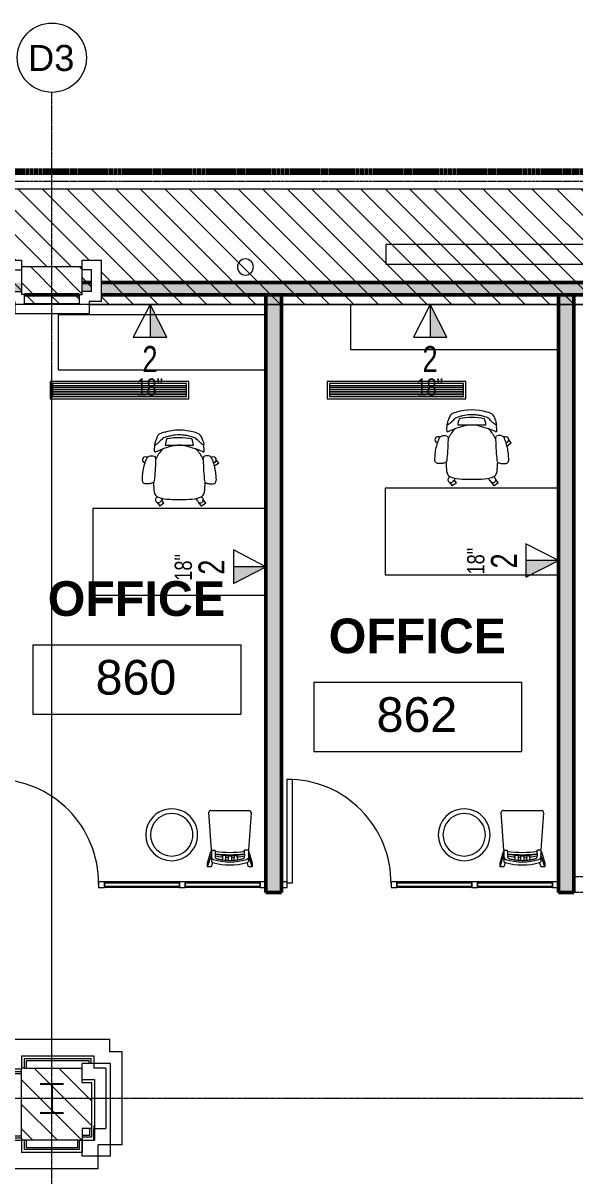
# Model space of a CAD drawing. Header units: inches. Extents: x -1205 to 1409, y -1117 to 895.
# Drawn here: x -606.6 to -415.3, y 495.6 to 894.9 of the extents above; entities that cross this region are included whole.
import ezdxf

# ---------------------------------------------------------------- set-up
doc = ezdxf.new("R2010")
doc.units = ezdxf.units.IN
doc.header["$MEASUREMENT"] = 0
for name, pattern in [('Double Dash 3_8_', [1, 0.375, -0.125, 0.125, -0.125, 0.125, -0.125]), ('Double Dash 3_8__2_', [1, 0.375, -0.125, 0.125, -0.125, 0.125, -0.125]), ('Grid Line 1_4_', [0.4375, 0.25, -0.0625, 0.0625, -0.0625]), ('Overhead', [0.15625, 0.09375, -0.0625])]:
    doc.linetypes.add(name, pattern=pattern)
for name, color, linetype, lineweight in [('A-ANNO-NOTE', 131, 'Continuous', 9), ('A-AREA-IDEN', 2, 'Continuous', 9), ('A-DETL', 90, 'Continuous', 13), ('A-DOOR', 31, 'Continuous', 13), ('A-GENM', 13, 'Continuous', 9), ('A-GLAZ-CURT', 52, 'Continuous', 9), ('A-GLAZ-CWMG', 51, 'Continuous', 9), ('A-WALL', 113, 'Continuous', 13), ('A-WALL-PATT', 111, 'Continuous', 13), ('C-PROP-LINE', 91, 'Double Dash 3_8_', 20), ('I-FURN', 30, 'Continuous', 9), ('I-WALL', 2, 'Continuous', 13), ('M-EQPM', 50, 'Continuous', 13), ('S-BEAM', 12, 'Continuous', 13), ('S-COLS', 52, 'Continuous', 13), ('S-COLS-SYMB', 171, 'Continuous', 20), ('S-GRID', 1, 'Continuous', 9), ('S-GRID-IDEN', 1, 'Continuous', 9)]:
    doc.layers.add(name, color=color, linetype=linetype, lineweight=lineweight)
doc.styles.add('Arial_1', font='arial.ttf', dxfattribs={"width": 0.75, "height": 9})
doc.styles.add('Arial_2', font='arial.ttf', dxfattribs={"width": 0.75, "height": 6})
doc.styles.add('Arial_3', font='arial.ttf', dxfattribs={"height": 9})
doc.styles.add('Arial_5', font='arial.ttf', dxfattribs={"height": 12})
doc.styles.add('Arial_B', font='arialbd.ttf', dxfattribs={"height": 12})
pattern_1 = [(135, (0, 0), (-4.24264, -4.24264), [])]

# ---------------------------------------------------------------- blocks, each defined once
blk = doc.blocks.new('Decorative-Pier - 8th 9in deep - Standard-V13-8TH FLOOR TELECOM PLAN')
at = {"layer": 'A-GENM'}
h = blk.add_hatch(dxfattribs=at)
h.set_pattern_fill('FP_20', color=53, style=0, pattern_type=2)
h.set_pattern_definition([(135, (596.57, -814.381), (-4.24264, -4.24264), [])])
h.paths.add_polyline_path([(9.5, -13.5), (10.5, -13.5), (10.5, -4), (-10.5, -4), (-10.5, -13.5), (1.73, -13.5)], flags=0)
at = {"layer": 'A-GENM', "color": 53}
for p, q in [((-17.14, -1.61), (-10.5, -1.61)), ((-17.14, -1.61), (-17.14, -15.89)), ((-10.5, -1.61), (-10.5, -5)), ((10.5, -5), (10.5, -1.61)), ((10.5, -1.61), (17.14, -1.61)), ((17.14, -15.89), (17.14, -1.61)), ((-13.75, -5), (-13.75, -12.5)), ((-13.75, -5), (-10.5, -5)), ((13.75, -5), (10.5, -5)), ((13.75, -12.5), (13.75, -5)), ((-12.89, -15.89), (-17.14, -15.89)), ((-13.75, -12.5), (-10.5, -12.5)), ((-12.89, -15.89), (-12.89, -20.14)), ((-10.5, -12.5), (-10.5, -13.5)), ((-9.5, -13.5), (-10.5, -13.5)), ((-9.5, -16.75), (-9.5, -13.5)), ((9.5, -13.5), (10.5, -13.5)), ((9.5, -13.5), (9.5, -16.75)), ((10.5, -13.5), (10.5, -12.5)), ((13.75, -12.5), (10.5, -12.5)), ((17.14, -15.89), (12.89, -15.89)), ((12.89, -15.89), (12.89, -20.14)), ((9.5, -16.75), (-9.5, -16.75)), ((-12.89, -20.14), (12.89, -20.14))]:
    blk.add_line(p, q, dxfattribs=at)
at = {"layer": 'S-COLS', "color": 133, "lineweight": 20}
for p, q in [((10.5, -4), (-10.5, -4)), ((-10.5, -5), (-10.5, -12.5)), ((10.5, -12.5), (10.5, -5)), ((-9.5, -13.5), (9.5, -13.5))]:
    blk.add_line(p, q, dxfattribs=at)
blk = doc.blocks.new('Pipe-Column - Pipe5STD-4697328-8TH FLOOR TELECOM PLAN')
at = {"layer": 'S-COLS-SYMB', "color": 133}
for start, end in [(360, 180), (180, 360)]:
    blk.add_arc((0, 0), 2.78, start, end, dxfattribs=at)
blk = doc.blocks.new('Decorative-Column Corner - 8th - Standard-4720608-8TH FLOOR TELECOM PLAN')
at = {"layer": 'A-GENM'}
h = blk.add_hatch(dxfattribs=at)
h.set_pattern_fill('FP_45', color=53, style=0, pattern_type=2)
h.set_pattern_definition([(315, (-596.57, 522.006), (4.24264, 4.24264), [])])
h.paths.add_polyline_path([(9.32, 14), (-10.5, 14), (-10.5, 10), (-13.75, 10), (-13.75, -6), (-10.5, -6), (-10.5, -11), (10.5, -11), (10.5, 14), (9.5, 14)], flags=0)
at = {"layer": 'A-GENM', "color": 53}
for p, q in [((16.07, 23.82), (-16.07, 23.82)), ((-16.07, 23.82), (-16.07, 15.57)), ((16.07, 23.82), (16.07, 19.82)), ((-10.5, 14), (-10.5, 18.25)), ((-10.5, 18.25), (10.5, 18.25)), ((-9.5, 14), (-9.5, 17.25)), ((-9.5, 17.25), (9.5, 17.25)), ((-8.84, 14), (-8.84, 16.59)), ((-8.84, 16.59), (8.84, 16.59)), ((8.84, 16.59), (8.84, 14)), ((9.5, 17.25), (9.5, 14)), ((10.5, 14), (10.5, 18.25)), ((20.32, 19.82), (16.07, 19.82)), ((20.32, -16.32), (20.32, 19.82)), ((-24.32, 15.57), (-16.07, 15.57)), ((-24.32, 15.57), (-24.32, -16.57)), ((-14.5, 14), (-14.5, 10)), ((-10.5, 14), (-14.5, 14)), ((-9.5, 14), (-10.5, 14)), ((9.5, 14), (10.5, 14)), ((10.5, 13.25), (10.5, 14)), ((14.75, 14), (10.5, 14)), ((10.5, 13.25), (13.75, 13.25)), ((10.5, 12.59), (13.09, 12.59)), ((13.09, 12.59), (13.09, -9.09)), ((13.75, 13.25), (13.75, -9.75)), ((14.75, 14), (14.75, -10.75)), ((-18.75, -11), (-18.75, 10)), ((-14.5, 10), (-18.75, 10)), ((-14.75, 9), (-14.5, 9)), ((-14.5, 9), (-14.5, 10)), ((-18.75, -11), (-14.5, -11)), ((-14.5, -15.25), (-14.5, -11)), ((8.84, -11), (8.84, -13.59)), ((9.5, -11), (10.5, -11)), ((9.5, -11), (9.5, -14.25)), ((13.09, -9.09), (10.5, -9.09)), ((10.5, -9.75), (10.5, -10.75)), ((13.75, -9.75), (10.5, -9.75)), ((10.5, -15.25), (10.5, -10.75)), ((14.75, -10.75), (10.5, -10.75)), ((10.5, -15.25), (-14.5, -15.25)), ((-13.5, -14.25), (-13.5, -12.57)), ((9.5, -14.25), (-13.5, -14.25)), ((-12.84, -13.59), (-12.84, -12.57)), ((8.84, -13.59), (-12.84, -13.59)), ((-24.32, -16.57), (-20.07, -16.57)), ((-20.07, -16.57), (-20.07, -20.82)), ((16.07, -20.82), (16.07, -16.32)), ((16.07, -16.32), (20.32, -16.32)), ((-20.07, -20.82), (16.07, -20.82))]:
    blk.add_line(p, q, dxfattribs=at)
at = {"layer": 'S-COLS', "color": 53, "lineweight": 9}
for p, q in [((-20.32, 19.57), (-10.5, 19.57)), ((-20.32, 19.57), (-20.32, -12.57)), ((-10.5, 19.57), (-10.5, 14)), ((-14.75, -7), (-14.75, 14)), ((-10.5, 14), (-14.75, 14)), ((-13.75, -6), (-13.75, 13)), ((-13.75, 13), (-10.5, 13)), ((-13.09, 10), (-13.09, 12.34)), ((-13.09, 12.34), (-10.5, 12.34)), ((-10.5, 13), (-10.5, 14)), ((-10.5, -7), (-14.75, -7)), ((-10.5, -6), (-13.75, -6)), ((-10.5, -6), (-10.5, -7)), ((-10.5, -7), (-10.5, -12.57)), ((-20.32, -12.57), (-10.5, -12.57))]:
    blk.add_line(p, q, dxfattribs=at)
at = {"layer": 'S-COLS', "color": 133, "lineweight": 20}
for p, q in [((-10.5, 10), (-10.5, 13)), ((-9.5, 14), (9.5, 14)), ((10.5, 13.25), (10.5, -9.75)), ((-13.75, 10), (-10.5, 10)), ((9.5, -11), (-10.5, -11))]:
    blk.add_line(p, q, dxfattribs=at)
blk = doc.blocks.new('Opening - 31_-10_ x 98_-5439412-8TH FLOOR TELECOM PLAN')
at = {"layer": 'A-GENM', "linetype": 'Overhead'}
for p, q in [((-191.32, 2.69), (190.68, 2.69)), ((-191.32, -2.69), (190.68, -2.69))]:
    blk.add_line(p, q, dxfattribs=at)
blk = doc.blocks.new('Office Credenza - Office Credenza-V116-8TH FLOOR TELECOM PLAN')
at = {"layer": 'I-FURN', "color": 53}
for p, q in [((36, 9.5), (-36, 9.5)), ((36, -6.125), (36, 9.5))]:
    blk.add_line(p, q, dxfattribs=at)
blk = doc.blocks.new('Office Table - Office Table - 5_ L-4936946-8TH FLOOR TELECOM PLAN')
at = {"layer": 'I-FURN', "color": 53}
for p, q in [((-8.65, 34.88), (-8.5, 37.23)), ((-2.4, 36.65), (-5.69, 35.68)), ((-4.89, 36.91), (4.89, 36.91)), ((2.4, 36.65), (5.69, 35.68)), ((8.65, 34.88), (8.5, 37.23)), ((-8.26, 34.6), (-5.69, 35.68)), ((8.21, 34.62), (5.69, 35.68)), ((-12.23, 30.93), (-11.94, 30.52)), ((13.66, 30.65), (12.21, 29.6)), ((13.66, 30.65), (12.8, 31.83)), ((-7.69, 17.04), (-6.79, 15.8)), ((-5.34, 16.86), (-6.79, 15.8)), ((-5.34, 16.86), (-6.08, 17.88)), ((7.72, 15.8), (6.77, 17.11)), ((9.17, 16.85), (7.72, 15.8)), ((9.17, 16.85), (8.29, 18.07)), ((30, 15), (-30, 15)), ((-30, 15), (-30, -15)), ((-30, -15), (30, -15))]:
    blk.add_line(p, q, dxfattribs=at)
for centre, radius, start, end in [((0.54, 36.68), 5.43, 153.919, 177.5258), ((-0.01, 18.6), 20.92, 77.9805, 101.9468), ((0, 25.07), 11.82, 78.2823, 101.7177), ((-0.54, 36.68), 5.43, 2.4742, 26.0163), ((-11.8, 31.84), 1, 72.0046, 251.9831), ((-15.44, 17.17), 16.11, 74.2063, 75.8105), ((-8.35, 34.88), 0.299, 180, 297.7893), ((0.8, 28.48), 9.67, 133.6094, 158.2559), ((-3.47, 33.61), 3.04, 136.9863, 142.0953), ((3.47, 33.61), 3.04, 37.9047, 43.0137), ((-0.8, 28.48), 9.67, 21.7801, 46.3906), ((8.35, 34.88), 0.299, 242.2107, 0), ((15.44, 17.17), 16.11, 104.1895, 105.8082), ((11.8, 31.84), 1, 287.9954, 107.9954), ((-6.13, 45.84), 16.11, 248.1926, 249.1641), ((6.13, 45.84), 16.11, 290.8253, 291.8014), ((35.47, 25.44), 44.45, 181.8257, 185.9993), ((-35.47, 25.44), 44.45, 354.0007, 358.1762), ((-6.48, 21.04), 2.27, 185.9993, 250.0007), ((6.48, 21.04), 2.27, 289.9993, 354.0007), ((-7.29, 17.96), 1, 144.0015, 324.0015), ((5.53, 9.97), 16.11, 145.3177, 147.8075), ((-3.12, 30.25), 12.08, 250.0007, 268.9016), ((-18.86, 27.69), 16.11, 320.1956, 324.991), ((0, 193.18), 175.03, 268.9016, 271.0984), ((3.12, 30.25), 12.08, 271.0984, 289.9993), ((18.86, 27.69), 16.11, 215.009, 219.8044), ((7.29, 17.96), 1, 215.9985, 35.9985), ((-5.53, 9.97), 16.11, 32.1925, 34.6823)]:
    blk.add_arc(centre, radius, start, end, dxfattribs=at)
for centre, major_axis, ratio, start_param, end_param in [((2.73, 16.87), (-9.2, 24.13), 0.265011, 0.099323, 0.367123), ((-4.92, 41.17), (2.19, 0.61), 0.13132, 1.709994, 2.907856), ((0, 26.48), (-17.15, 0), 0.912367, 4.40136, 5.026573), ((4.92, 41.18), (-2.19, 0.62), 0.126478, 3.441097, 4.597438), ((-2.07, 16.63), (8.52, 24.38), 0.258653, 5.910526, 6.182415), ((-3.23, 43.08), (5.26, 6.07), 0.093478, 2.942412, 3.337732), ((-5.14, 53.4), (3.51, 16.55), 0.017492, 3.360979, 3.598151), ((4.89, 53.34), (-3.75, 16.5), 0.012487, 2.68195, 2.921986), ((3.13, 43), (-5.36, 5.98), 0.09349, 2.943874, 3.3392)]:
    blk.add_ellipse(centre, major_axis=major_axis, ratio=ratio, start_param=start_param, end_param=end_param, dxfattribs=at)
for points, knots in [([(5.67, 39.32), (5.17, 39.52), (4.16, 39.87), (2.59, 40.26), (0.98, 40.46), (-0.98, 40.49), (-2.81, 40.23), (-4.47, 39.77), (-5.27, 39.48), (-5.67, 39.32)], [-1, -1, -1, -1, -0.861111, -0.722222, -0.583333, -0.444444, -0.222222, -0.111111, 0, 0, 0, 0]), ([(-5.67, 39.32), (-5.86, 39.12), (-6.24, 38.75), (-6.93, 38.07), (-7.52, 37.54), (-8, 37.18), (-8.19, 37.07), (-8.28, 37.03)], [-1, -1, -1, -1, -0.833333, -0.666667, -0.333333, -0.166667, 0, 0, 0, 0]), ([(8.28, 37.03), (8.19, 37.07), (8, 37.18), (7.52, 37.54), (6.93, 38.07), (6.24, 38.75), (5.86, 39.12), (5.67, 39.32)], [-1, -1, -1, -1, -0.833333, -0.666667, -0.333333, -0.166667, 0, 0, 0, 0]), ([(-12.76, 25.84), (-12.73, 26.58), (-12.58, 28.06), (-12.08, 30.23), (-11.57, 31.64), (-11.27, 32.32)], [3.1822403, 3.1822403, 3.1822403, 3.1822403, 3.3042578, 3.427853, 3.5514483, 3.5514483, 3.5514483, 3.5514483]), ([(-8.59, 33.07), (-8.41, 32.9), (-8.16, 32.47), (-8.17, 31.97), (-8.23, 31.75)], [-0.815548, -0.815548, -0.815548, -0.815548, -0.244346, 0.287587, 0.287587, 0.287587, 0.287587]), ([(8.59, 33.07), (8.41, 32.9), (8.16, 32.47), (8.17, 31.97), (8.23, 31.75)], [-0.815548, -0.815548, -0.815548, -0.815548, -0.244346, 0.287587, 0.287587, 0.287587, 0.287587]), ([(12.76, 25.84), (12.73, 26.58), (12.58, 28.06), (12.08, 30.23), (11.57, 31.64), (11.27, 32.32)], [3.1822403, 3.1822403, 3.1822403, 3.1822403, 3.3042578, 3.427853, 3.5514483, 3.5514483, 3.5514483, 3.5514483]), ([(-8.23, 31.75), (-8.28, 30.53), (-8.41, 28.09), (-8.59, 25.64), (-8.69, 24.41)], [0.04328253, 0.04328253, 0.04328253, 0.04328253, 0.06236378, 0.08167587, 0.08167587, 0.08167587, 0.08167587]), ([(8.23, 31.75), (8.28, 30.53), (8.41, 28.09), (8.59, 25.64), (8.69, 24.41)], [0.04328253, 0.04328253, 0.04328253, 0.04328253, 0.06236378, 0.08167587, 0.08167587, 0.08167587, 0.08167587]), ([(-12.68, 24.26), (-12.76, 24.52), (-12.86, 25.05), (-12.81, 25.59), (-12.76, 25.84)], [2.8426875, 2.8426875, 2.8426875, 2.8426875, 3.098779, 3.34545, 3.34545, 3.34545, 3.34545]), ([(12.68, 24.26), (12.76, 24.52), (12.86, 25.05), (12.81, 25.59), (12.76, 25.84)], [2.8426875, 2.8426875, 2.8426875, 2.8426875, 3.098779, 3.34545, 3.34545, 3.34545, 3.34545])]:
    blk.add_open_spline(points, degree=3, knots=knots, dxfattribs=at)
for points in [[(-11.27, 32.32), (-11.2, 32.49), (-10.99, 32.8), (-10.68, 33.01), (-10.51, 33.08)], [(-10.51, 33.08), (-10.23, 33.2), (-9.62, 33.34), (-9, 33.25), (-8.71, 33.14)], [(10.51, 33.08), (10.23, 33.2), (9.62, 33.34), (9, 33.25), (8.71, 33.14)], [(11.27, 32.32), (11.2, 32.49), (10.99, 32.8), (10.68, 33.01), (10.51, 33.08)], [(-11.88, 23.58), (-12.06, 23.61), (-12.42, 23.76), (-12.63, 24.09), (-12.68, 24.26)], [(-8.76, 24.24), (-8.85, 24.12), (-9.07, 23.92), (-9.34, 23.79), (-9.48, 23.75)], [(8.76, 24.24), (8.85, 24.12), (9.07, 23.92), (9.34, 23.79), (9.48, 23.75)], [(11.88, 23.58), (12.06, 23.61), (12.42, 23.76), (12.63, 24.09), (12.68, 24.26)], [(-9.48, 23.75), (-9.87, 23.64), (-10.67, 23.5), (-11.48, 23.53), (-11.88, 23.58)], [(9.48, 23.75), (9.87, 23.64), (10.67, 23.5), (11.48, 23.53), (11.88, 23.58)]]:
    blk.add_open_spline(points, degree=3, dxfattribs=at)
blk = doc.blocks.new('Table-Round - 18_ Diameter-5145729-8TH FLOOR TELECOM PLAN')
at = {"layer": 'I-FURN', "color": 53}
for radius, start, end in [(9, 360, 180), (7.35, 0, 180), (9, 180, 360), (7.35, 180, 0)]:
    blk.add_arc((0, 0), radius, start, end, dxfattribs=at)
blk = doc.blocks.new('emeco_navy_chair_1006-24_by-us-navy_1456 - 1006-24P-4914367-8TH FLOOR TELECOM PLAN')
at = {"layer": 'I-FURN', "color": 53}
for p, q in [((-6.38, 5.74), (-7.34, 18.91)), ((-6.58, 19.5), (6.62, 19.5)), ((7.35, 18.67), (6.39, 5.74)), ((-7.75, 1.32), (-6.57, 5.34)), ((-7.75, 0), (-6.38, 4.21)), ((-6.38, 5.74), (-5.11, 5.74)), ((-6.38, 5.74), (-6.38, 1.78)), ((-5.11, 5.38), (-5.11, 5.74)), ((-5.11, 5.38), (-5.11, 4.55)), ((-5.11, 4.55), (-5.11, 3.8)), ((6.39, 5.74), (5.11, 5.74)), ((5.11, 5.38), (5.11, 5.74)), ((5.11, 4.55), (5.11, 5.38)), ((5.11, 4.55), (5.11, 3.8)), ((6.39, 5.74), (6.39, 1.8)), ((7.75, 0), (6.39, 4.18)), ((6.6, 5.24), (7.75, 1.32)), ((-7.75, 0), (-7.75, 1.32)), ((-5.99, 1.5), (-6.49, 0)), ((-5.11, 3.8), (-5.11, 3.34)), ((-1.51, 3.86), (-2.49, 3.9)), ((-2.49, 3.45), (-2.49, 3.9)), ((-2.49, 2.43), (-2.49, 3.45)), ((-1.51, 3.86), (-1.51, 3.38)), ((-1.51, 3.38), (-1.51, 2.29)), ((-0.5, 3.8), (0.5, 3.8)), ((-0.5, 3.34), (-0.5, 3.8)), ((-0.5, 2.26), (-0.5, 3.34)), ((0.5, 3.8), (0.5, 3.34)), ((0.5, 3.34), (0.5, 2.26)), ((1.51, 3.86), (2.49, 3.9)), ((1.51, 3.86), (1.51, 3.38)), ((1.51, 2.29), (1.51, 3.38)), ((2.49, 3.45), (2.49, 3.9)), ((2.49, 3.45), (2.49, 2.43)), ((5.11, 3.34), (5.11, 3.8)), ((6.49, 0), (5.97, 1.52)), ((7.75, 1.32), (7.75, 0)), ((-6.49, 0), (-7.75, 0)), ((7.75, 0), (6.49, 0))]:
    blk.add_line(p, q, dxfattribs=at)
for centre, radius, start, end in [((-6.58, 18.73), 0.773, 90, 166.6435), ((6.58, 18.73), 0.773, 355.7451, 87.5186), ((-5.22, 4.96), 1.4, 145.9294, 164), ((0, 40.15), 35.14, 261.6306, 278.3694), ((0, 42.02), 37.82, 262.2293, 277.7707), ((1.62, 54.35), 50.39, 262.3147, 266.506), ((0, 27.74), 23.73, 266.506, 273.494), ((-1.62, 54.35), 50.39, 273.494, 277.6853), ((4.62, 4.71), 2.05, 15, 30.3309), ((-5.39, 3.67), 1.13, 209.0759, 252.9241), ((-5.69, 2.34), 0.89, 219.1186, 250.6253), ((-0.03, 21.53), 20.89, 253.4281, 286.6927), ((0, 21.23), 19.5, 252.9241, 287.0759), ((0, 31.58), 28.24, 259.5676, 264.9403), ((-0.59, 12.09), 9.84, 258.8963, 264.6703), ((0, 31.58), 28.24, 266.9366, 268.9848), ((0, 6.4), 4.17, 263.1152, 276.8848), ((0, 31.58), 28.24, 271.0136, 273.0634), ((0.59, 12.09), 9.84, 275.3297, 281.1037), ((0, 31.58), 28.24, 275.0597, 280.4324), ((5.39, 3.67), 1.13, 287.0759, 331.9944), ((5.81, 2.22), 0.723, 283.1301, 323.8991)]:
    blk.add_arc(centre, radius, start, end, dxfattribs=at)
for points in [[(-5.11, 3.34), (-5.11, 3.29), (-5.08, 3.2), (-4.95, 3.07), (-4.73, 2.94), (-4.43, 2.82), (-4.05, 2.71), (-3.6, 2.6), (-3.08, 2.51), (-2.69, 2.46), (-2.49, 2.43)], [(-1.51, 2.29), (-1.34, 2.28), (-1.01, 2.27), (-0.67, 2.26), (-0.5, 2.26)], [(0.5, 2.26), (0.67, 2.26), (1.01, 2.27), (1.34, 2.28), (1.51, 2.29)], [(2.49, 2.43), (2.69, 2.46), (3.08, 2.51), (3.6, 2.6), (4.05, 2.71), (4.43, 2.82), (4.73, 2.94), (4.95, 3.07), (5.08, 3.2), (5.11, 3.29), (5.11, 3.34)]]:
    blk.add_open_spline(points, degree=3, dxfattribs=at)
blk = doc.blocks.new('Rectangular Mullion - 2_ x 2_ Office Front-V100-8TH FLOOR TELECOM PLAN')
at = {"layer": 'A-GLAZ-CWMG', "color": 133, "lineweight": 20}
for p, q in [((-2, 1), (0, 1)), ((-2, -1), (-2, 1)), ((0, 1), (0, -1)), ((0, -1), (-2, -1))]:
    blk.add_line(p, q, dxfattribs=at)
blk = doc.blocks.new('Curtain Wall-Store Front-Sgl w swing _ Bar - Store Front Door-3130016-8TH FLOOR TELECOM PLAN')
at = {"layer": 'A-DOOR', "color": 133, "lineweight": 20}
for p, q in [((-18, 36.5), (-16.25, 36.5)), ((-18, 1), (-18, 36.5)), ((-16.25, 36.5), (-16.25, 0.5)), ((-16.25, 0.5), (-18, 0.5))]:
    blk.add_line(p, q, dxfattribs=at)
at = {"layer": 'A-DOOR', "color": 53, "lineweight": 9}
blk.add_arc((-18, 0.5), 36, 359.5, 90, dxfattribs=at)
blk = doc.blocks.new('System Panel - Glazed Centered-5634875-8TH FLOOR TELECOM PLAN')
at = {"layer": 'A-GLAZ-CURT', "color": 253, "lineweight": 13}
for p, q in [((13, 0.5), (-13, 0.5)), ((-13, 0.5), (-13, -0.5)), ((13, -0.5), (13, 0.5)), ((-13, -0.5), (13, -0.5))]:
    blk.add_line(p, q, dxfattribs=at)
blk = doc.blocks.new('Rectangular Mullion - 2_ x 2_ Office Front-5634874-8TH FLOOR TELECOM PLAN')
at = {"layer": 'A-GLAZ-CWMG', "color": 53}
for p, q in [((-552.39, 597.51), (-578.39, 597.51)), ((-552.39, 595.51), (-578.39, 595.51))]:
    blk.add_line(p, q, dxfattribs=at)
blk = doc.blocks.new('Rectangular Mullion - 2_ x 2_ Office Front-V101-8TH FLOOR TELECOM PLAN')
at = {"layer": 'A-GLAZ-CWMG', "color": 133, "lineweight": 20}
for p, q in [((-1, 1), (1, 1)), ((-1, -1), (-1, 1)), ((1, 1), (1, -1)), ((1, -1), (-1, -1))]:
    blk.add_line(p, q, dxfattribs=at)
blk = doc.blocks.new('Office Credenza - Office Credenza-V125-8TH FLOOR TELECOM PLAN')
at = {"layer": 'I-FURN', "color": 53}
for p, q in [((36, 9.5), (-36, 9.5)), ((36, -9.5), (36, 9.5)), ((-36, -9.5), (36, -9.5))]:
    blk.add_line(p, q, dxfattribs=at)
blk = doc.blocks.new('Supply Register-Floor - 6_ x 48_-5651846-8TH FLOOR TELECOM PLAN')
at = {"layer": 'M-EQPM', "color": 53, "lineweight": 9}
for p, q in [((7, 3.5), (-41, 3.5)), ((-41, 3.5), (-41, -2.5)), ((6.25, 2.75), (-40.25, 2.75)), ((-40.25, 2.75), (-40.25, -1.75)), ((-40.25, 2.11), (6.25, 2.11)), ((-40.25, 1.46), (6.25, 1.46)), ((-40.25, 0.82), (6.25, 0.82)), ((-40.25, 0.18), (6.25, 0.18)), ((6.25, -1.75), (6.25, 2.75)), ((7, -2.5), (7, 3.5)), ((-41, -2.5), (7, -2.5)), ((-40.25, -0.46), (6.25, -0.46)), ((6.25, -1.11), (-40.25, -1.11)), ((-40.25, -1.75), (6.25, -1.75))]:
    blk.add_line(p, q, dxfattribs=at)
blk = doc.blocks.new('Family - ___-850868-8TH FLOOR TELECOM PLAN')
at = {"layer": 'C-PROP-LINE', "color": 133, "linetype": 'Double Dash 3_8__2_'}
blk.add_line((934.11, 840.01), (-889.89, 840.01), dxfattribs=at)
blk = doc.blocks.new('Grid - Grid Head - Circle-20770-8TH FLOOR TELECOM PLAN')
at = {"layer": 'S-GRID-IDEN', "color": 53}
blk.add_circle((0, 0), 0.125, dxfattribs=at)
blk = doc.blocks.new('18433_1 - AEO NY - CENTRAL_rvt-1-8TH FLOOR TELECOM PLAN')
at = {"layer": 'A-WALL-PATT', "lineweight": 9}
h = blk.add_hatch(dxfattribs=at)
h.set_pattern_fill('FP_1', color=53, style=0, pattern_type=2)
h.set_pattern_definition(pattern_1)
h.paths.add_polyline_path([(810.15, 797.38), (814.15, 797.38), (814.15, 837.38), (-853.35, 837.38), (-853.35, 810.27), (-848.69, 810.27), (-848.69, 798.49), (-852.94, 798.49), (-852.94, 797.38), (-609.46, 797.38), (-609.46, 798.49), (-613.71, 798.49), (-613.71, 812.77), (-607.07, 812.77), (-607.07, 810.38), (-586.07, 810.38), (-586.07, 812.77), (-579.43, 812.77), (-579.43, 798.49), (-583.68, 798.49), (-583.68, 797.38), (-357.71, 797.38), (-357.71, 798.49), (-361.96, 798.49), (-361.96, 812.77), (-355.32, 812.77), (-355.32, 810.38), (-334.32, 810.38), (-334.32, 812.77), (-327.68, 812.77), (-327.68, 798.49), (-331.93, 798.49), (-331.93, 797.38), (-103.21, 797.38), (-103.21, 798.49), (-107.46, 798.49), (-107.46, 812.77), (-100.82, 812.77), (-100.82, 810.38), (-79.82, 810.38), (-79.82, 812.77), (-73.18, 812.77), (-73.18, 798.49), (-77.43, 798.49), (-77.43, 797.38), (98.29, 797.38), (98.29, 798.49), (94.04, 798.49), (94.04, 812.77), (100.68, 812.77), (100.68, 810.38), (121.68, 810.38), (121.68, 812.77), (128.32, 812.77), (128.32, 798.49), (124.07, 798.49), (124.07, 797.38), (352.79, 797.38), (352.79, 798.49), (348.54, 798.49), (348.54, 812.77), (355.18, 812.77), (355.18, 810.38), (376.18, 810.38), (376.18, 812.77), (382.82, 812.77), (382.82, 798.49), (378.57, 798.49), (378.57, 797.38), (808.27, 797.38)], flags=0)
h.paths.add_polyline_path([(-606.07, 797.63), (-587.07, 797.63), (-587.07, 800.88), (-606.07, 800.88), (-606.07, 798.49)], flags=0)
h.paths.add_polyline_path([(356.18, 797.63), (375.18, 797.63), (375.18, 800.88), (356.18, 800.88), (356.18, 798.49)], flags=0)
h.paths.add_polyline_path([(120.68, 797.63), (120.68, 800.88), (101.68, 800.88), (101.68, 797.63), (112.31, 797.63)], flags=0)
h.paths.add_polyline_path([(-86.58, 797.63), (-80.82, 797.63), (-80.82, 800.88), (-99.82, 800.88), (-99.82, 797.63), (-97.63, 797.63)], flags=0)
h.paths.add_polyline_path([(-340.71, 797.63), (-335.32, 797.63), (-335.32, 800.88), (-354.32, 800.88), (-354.32, 797.63), (-351.76, 797.63)], flags=0)
h.paths.add_polyline_path([(620.57, 797.74), (604.79, 797.74), (604.79, 801.99), (600.54, 801.99), (600.54, 813.77), (607.18, 813.77), (607.18, 810.38), (628.18, 810.38), (628.18, 813.77), (634.82, 813.77), (634.82, 801.99), (630.57, 801.99), (630.57, 797.74), (627.18, 797.74)], flags=0)
h.paths.add_polyline_path([(608.18, 801.13), (627.18, 801.13), (627.18, 804.38), (608.18, 804.38), (608.18, 801.99)], flags=0)
h.paths.add_polyline_path([(-609.46, 801.88), (-607.07, 801.88), (-607.07, 809.38), (-610.32, 809.38), (-610.32, 801.88)], flags=0)
h.paths.add_polyline_path([(-586.07, 801.88), (-582.82, 801.88), (-582.82, 809.38), (-586.07, 809.38), (-586.07, 805.13)], flags=0)
h.paths.add_polyline_path([(352.79, 801.88), (355.18, 801.88), (355.18, 809.38), (351.93, 809.38), (351.93, 801.88)], flags=0)
h.paths.add_polyline_path([(98.29, 801.88), (100.68, 801.88), (100.68, 809.38), (97.43, 809.38), (97.43, 801.88)], flags=0)
h.paths.add_polyline_path([(-103.21, 801.88), (-100.82, 801.88), (-100.82, 809.38), (-104.07, 809.38), (-104.07, 801.88)], flags=0)
h.paths.add_polyline_path([(-357.71, 801.88), (-355.32, 801.88), (-355.32, 809.38), (-358.57, 809.38), (-358.57, 801.88)], flags=0)
h.paths.add_polyline_path([(376.18, 801.88), (379.43, 801.88), (379.43, 809.38), (376.18, 809.38), (376.18, 805.13)], flags=0)
h.paths.add_polyline_path([(123.36, 801.88), (124.93, 801.88), (124.93, 809.38), (121.68, 809.38), (121.68, 801.88)], flags=0)
h.paths.add_polyline_path([(-77.43, 801.88), (-76.57, 801.88), (-76.57, 809.38), (-79.82, 809.38), (-79.82, 801.88)], flags=0)
h.paths.add_polyline_path([(-334.32, 801.88), (-331.07, 801.88), (-331.07, 809.38), (-334.32, 809.38), (-334.32, 805.13)], flags=0)
h.paths.add_polyline_path([(-852.94, 801.88), (-852.08, 801.88), (-852.08, 806.88), (-853.35, 806.88), (-853.35, 801.88)], flags=0)
h.paths.add_polyline_path([(604.79, 805.38), (607.18, 805.38), (607.18, 810.38), (603.93, 810.38), (603.93, 805.38)], flags=0)
h.paths.add_polyline_path([(630.57, 805.38), (631.43, 805.38), (631.43, 810.38), (628.18, 810.38), (628.18, 805.38)], flags=0)
h = blk.add_hatch(dxfattribs=at)
h.set_pattern_fill('FP_1', color=53, style=0, pattern_type=2)
h.set_pattern_definition(pattern_1)
h.paths.add_polyline_path([(783.4, 797.38), (810.15, 797.38), (810.15, 837.38), (-853.35, 837.38), (-853.35, 810.27), (-848.69, 810.27), (-848.69, 798.49), (-852.94, 798.49), (-852.94, 797.38), (-609.46, 797.38), (-609.46, 798.49), (-613.71, 798.49), (-613.71, 812.77), (-607.07, 812.77), (-607.07, 810.38), (-586.07, 810.38), (-586.07, 812.77), (-579.43, 812.77), (-579.43, 798.49), (-583.68, 798.49), (-583.68, 797.38), (-357.71, 797.38), (-357.71, 798.49), (-361.96, 798.49), (-361.96, 812.77), (-355.32, 812.77), (-355.32, 810.38), (-334.32, 810.38), (-334.32, 812.77), (-327.68, 812.77), (-327.68, 798.49), (-331.93, 798.49), (-331.93, 797.38), (-103.21, 797.38), (-103.21, 798.49), (-107.46, 798.49), (-107.46, 812.77), (-100.82, 812.77), (-100.82, 810.38), (-79.82, 810.38), (-79.82, 812.77), (-73.18, 812.77), (-73.18, 798.49), (-77.43, 798.49), (-77.43, 797.38), (98.29, 797.38), (98.29, 798.49), (94.04, 798.49), (94.04, 812.77), (100.68, 812.77), (100.68, 810.38), (121.68, 810.38), (121.68, 812.77), (128.32, 812.77), (128.32, 798.49), (124.07, 798.49), (124.07, 797.38), (352.79, 797.38), (352.79, 798.49), (348.54, 798.49), (348.54, 812.77), (355.18, 812.77), (355.18, 810.38), (376.18, 810.38), (376.18, 812.77), (382.82, 812.77), (382.82, 798.49), (378.57, 798.49), (378.57, 797.38), (779.15, 797.38)], flags=0)
h.paths.add_polyline_path([(-605.89, 797.63), (-587.07, 797.63), (-587.07, 800.88), (-606.07, 800.88), (-606.07, 797.63)], flags=0)
h.paths.add_polyline_path([(375.18, 797.63), (375.18, 800.88), (356.18, 800.88), (356.18, 797.63), (366.44, 797.63)], flags=0)
h.paths.add_polyline_path([(120.68, 797.63), (120.68, 800.88), (101.68, 800.88), (101.68, 797.63), (112.31, 797.63)], flags=0)
h.paths.add_polyline_path([(-99.82, 797.63), (-80.82, 797.63), (-80.82, 800.88), (-99.82, 800.88), (-99.82, 798.49)], flags=0)
h.paths.add_polyline_path([(-351.76, 797.63), (-335.32, 797.63), (-335.32, 800.88), (-354.32, 800.88), (-354.32, 797.63)], flags=0)
h.paths.add_polyline_path([(628.18, 797.74), (604.79, 797.74), (604.79, 801.99), (600.54, 801.99), (600.54, 813.77), (607.18, 813.77), (607.18, 810.38), (628.18, 810.38), (628.18, 813.77), (634.82, 813.77), (634.82, 801.99), (630.57, 801.99), (630.57, 797.74)], flags=0)
h.paths.add_polyline_path([(608.18, 801.13), (627.18, 801.13), (627.18, 804.38), (608.18, 804.38), (608.18, 801.99)], flags=0)
h.paths.add_polyline_path([(-609.46, 801.88), (-607.07, 801.88), (-607.07, 809.38), (-610.32, 809.38), (-610.32, 801.88)], flags=0)
h.paths.add_polyline_path([(-583.68, 801.88), (-582.82, 801.88), (-582.82, 809.38), (-586.07, 809.38), (-586.07, 801.88), (-583.79, 801.88)], flags=0)
h.paths.add_polyline_path([(352.79, 801.88), (355.18, 801.88), (355.18, 809.38), (351.93, 809.38), (351.93, 801.88)], flags=0)
h.paths.add_polyline_path([(98.29, 801.88), (100.68, 801.88), (100.68, 809.38), (97.43, 809.38), (97.43, 801.88)], flags=0)
h.paths.add_polyline_path([(-103.21, 801.88), (-100.82, 801.88), (-100.82, 809.38), (-104.07, 809.38), (-104.07, 801.88)], flags=0)
h.paths.add_polyline_path([(-357.71, 801.88), (-355.32, 801.88), (-355.32, 809.38), (-358.57, 809.38), (-358.57, 801.88)], flags=0)
h.paths.add_polyline_path([(379.43, 801.88), (379.43, 809.38), (376.18, 809.38), (376.18, 801.88), (378.57, 801.88)], flags=0)
h.paths.add_polyline_path([(121.68, 801.88), (124.93, 801.88), (124.93, 809.38), (121.68, 809.38), (121.68, 805.13)], flags=0)
h.paths.add_polyline_path([(-79.82, 801.88), (-76.57, 801.88), (-76.57, 809.38), (-79.82, 809.38), (-79.82, 805.13)], flags=0)
h.paths.add_polyline_path([(-331.07, 801.88), (-331.07, 809.38), (-334.32, 809.38), (-334.32, 801.88), (-331.93, 801.88)], flags=0)
h.paths.add_polyline_path([(-853.35, 801.88), (-852.08, 801.88), (-852.08, 806.88), (-853.35, 806.88), (-853.35, 803.15)], flags=0)
h.paths.add_polyline_path([(604.79, 805.38), (607.18, 805.38), (607.18, 810.38), (603.93, 810.38), (603.93, 805.38)], flags=0)
h.paths.add_polyline_path([(630.57, 805.38), (631.43, 805.38), (631.43, 810.38), (628.18, 810.38), (628.18, 805.38)], flags=0)
h = blk.add_hatch(dxfattribs=at)
h.set_pattern_fill('FP_1', color=53, style=0, pattern_type=2)
h.set_pattern_definition(pattern_1)
h.paths.add_polyline_path([(314.9, 811.38), (314.9, 818.13), (-480.85, 818.13), (-480.85, 811.38), (-361.96, 811.38), (-361.96, 812.77), (-355.32, 812.77), (-355.32, 811.38), (-334.32, 811.38), (-334.32, 812.77), (-327.68, 812.77), (-327.68, 811.38), (-107.46, 811.38), (-107.46, 812.77), (-100.82, 812.77), (-100.82, 811.38), (-79.82, 811.38), (-79.82, 812.77), (-73.18, 812.77), (-73.18, 811.38), (94.04, 811.38), (94.04, 812.77), (100.68, 812.77), (100.68, 811.38), (121.68, 811.38), (121.68, 812.77), (128.32, 812.77), (128.32, 811.38), (311.19, 811.38)], flags=0)
at = {"layer": 'A-WALL-PATT'}
h = blk.add_hatch(color=253, dxfattribs=at)
h.paths.add_polyline_path([(-90.6, 800.76), (-90.6, 800.88), (-99.82, 800.88), (-99.82, 800.76), (-97.63, 800.76)], flags=0)
h.paths.add_polyline_path([(-108.68, 800.76), (-107.46, 800.76), (-107.46, 805.01), (-327.68, 805.01), (-327.68, 800.76), (-130.77, 800.76)], flags=0)
h.paths.add_polyline_path([(-340.71, 800.76), (-335.32, 800.76), (-335.32, 800.88), (-354.32, 800.88), (-354.32, 800.76), (-351.76, 800.76)], flags=0)
h.paths.add_polyline_path([(-395.96, 800.76), (-361.96, 800.76), (-361.96, 805.01), (-579.43, 805.01), (-579.43, 800.76), (-440.15, 800.76)], flags=0)
h.paths.add_polyline_path([(-606.07, 800.76), (-587.07, 800.76), (-587.07, 800.88), (-606.07, 800.88)], flags=0)
h.paths.add_polyline_path([(-613.71, 800.76), (-613.71, 805.01), (-615.07, 805.01), (-615.07, 800.76)], flags=0)
h.paths.add_polyline_path([(-607.38, 801.88), (-607.07, 801.88), (-607.07, 805.01), (-610.32, 805.01), (-610.32, 801.88), (-609.46, 801.88)], flags=0)
h.paths.add_polyline_path([(-583.68, 801.88), (-582.82, 801.88), (-582.82, 805.01), (-586.07, 805.01), (-586.07, 801.88), (-583.79, 801.88)], flags=0)
h.paths.add_polyline_path([(-101.13, 801.88), (-100.82, 801.88), (-100.82, 805.01), (-104.07, 805.01), (-104.07, 801.88), (-103.21, 801.88)], flags=0)
h.paths.add_polyline_path([(-355.63, 801.88), (-355.32, 801.88), (-355.32, 805.01), (-358.57, 805.01), (-358.57, 801.88), (-357.71, 801.88)], flags=0)
h.paths.add_polyline_path([(-331.93, 801.88), (-331.07, 801.88), (-331.07, 805.01), (-334.32, 805.01), (-334.32, 801.88)], flags=0)
for points in [[(-522.39, 599.2), (-517.01, 599.2), (-517.01, 800.76), (-522.39, 800.76), (-522.39, 614.95)], [(-421.01, 599.2), (-415.64, 599.2), (-415.64, 800.76), (-421.01, 800.76), (-421.01, 602.85)]]:
    blk.add_hatch(color=253, dxfattribs=at).paths.add_polyline_path(points, flags=0)
at = {"layer": 'A-WALL-PATT', "lineweight": 5}
h = blk.add_hatch(color=9, dxfattribs=at)
h.paths.add_polyline_path([(407.56, 593.82), (407.56, 599.2), (402.19, 599.2), (402.19, 593.82)], flags=0)
h.paths.add_polyline_path([(273.74, 593.82), (279.11, 593.82), (279.11, 599.2), (273.74, 599.2)], flags=0)
h.paths.add_polyline_path([(134.41, 593.82), (150.65, 593.82), (150.65, 599.2), (31.99, 599.2), (31.99, 593.82), (46.01, 593.82)], flags=0)
h.paths.add_polyline_path([(-33.64, 593.82), (-28.01, 593.82), (-28.01, 599.2), (-33.64, 599.2)], flags=0)
h.paths.add_polyline_path([(-418.06, 593.82), (-415.64, 593.82), (-415.64, 599.2), (-421.01, 599.2), (-421.01, 593.82)], flags=0)
h.paths.add_polyline_path([(-522.39, 593.82), (-517.01, 593.82), (-517.01, 599.2), (-522.39, 599.2)], flags=0)
at = {"layer": 'A-WALL', "color": 53, "lineweight": 9}
for p, q in [((808.27, 837.38), (-853.35, 837.38)), ((-583.68, 797.38), (-357.71, 797.38))]:
    blk.add_line(p, q, dxfattribs=at)
at = {"layer": 'A-WALL', "color": 253}
for p, q in [((808.27, 837.38), (-853.35, 837.38)), ((-583.68, 797.38), (-357.71, 797.38))]:
    blk.add_line(p, q, dxfattribs=at)
at = {"layer": 'A-WALL', "color": 133, "lineweight": 20}
for p, q in [((314.9, 818.13), (-480.85, 818.13)), ((-480.85, 818.13), (-480.85, 811.38)), ((-480.85, 811.38), (-361.96, 811.38))]:
    blk.add_line(p, q, dxfattribs=at)
at = {"layer": 'I-WALL', "color": 213, "lineweight": 50}
for p, q in [((-582.82, 805.01), (-586.07, 805.01)), ((-361.96, 805.01), (-579.43, 805.01)), ((-606.07, 800.76), (-587.07, 800.76)), ((-579.43, 800.76), (-361.96, 800.76)), ((-517.01, 800.76), (-522.39, 800.76)), ((-522.39, 800.76), (-522.39, 599.2)), ((-517.01, 599.2), (-517.01, 800.76)), ((-415.64, 800.76), (-421.01, 800.76)), ((-421.01, 800.76), (-421.01, 599.2)), ((-415.64, 599.2), (-415.64, 800.76)), ((-522.39, 599.2), (-522.39, 593.82)), ((-517.01, 593.82), (-517.01, 599.2)), ((-421.01, 599.2), (-421.01, 593.82)), ((-415.64, 593.82), (-415.64, 599.2)), ((-522.39, 593.82), (-517.01, 593.82)), ((-421.01, 593.82), (-415.64, 593.82))]:
    blk.add_line(p, q, dxfattribs=at)
at = {"layer": 'S-GRID', "linetype": 'Grid Line 1_4_'}
for p, q in [((-596.57, -581.24), (-596.57, 870.85)), ((965.79, 797.38), (-931.82, 797.38)), ((965.79, 522.51), (-931.82, 522.51))]:
    blk.add_line(p, q, dxfattribs=at)
at = {"color": 9, "lineweight": 5, "xscale": 95.99999999999994, "yscale": 95.99999999999994, "zscale": 95.99999999999994}
blk.add_blockref('Grid - Grid Head - Circle-20770-8TH FLOOR TELECOM PLAN', (-596.57, 882.85), dxfattribs=at)
at = {"color": 133, "linetype": 'Double Dash 3_8__2_', "lineweight": 20}
blk.add_blockref('Family - ___-850868-8TH FLOOR TELECOM PLAN', (0, 0), dxfattribs=at)
at = {"color": 53, "lineweight": 9}
for name, p in [('Decorative-Pier - 8th 9in deep - Standard-V13-8TH FLOOR TELECOM PLAN', (-596.57, 814.38)), ('Pipe-Column - Pipe5STD-4697328-8TH FLOOR TELECOM PLAN', (-529.48, 810.38)), ('Supply Register-Floor - 6_ x 48_-5651846-8TH FLOOR TELECOM PLAN', (-556.13, 767.26)), ('Supply Register-Floor - 6_ x 48_-5651846-8TH FLOOR TELECOM PLAN', (-460.13, 767.26)), ('Office Table - Office Table - 5_ L-4936946-8TH FLOOR TELECOM PLAN', (-451.01, 718.76)), ('Office Table - Office Table - 5_ L-4936946-8TH FLOOR TELECOM PLAN', (-552.39, 711.76)), ('Curtain Wall-Store Front-Sgl w swing _ Bar - Store Front Door-3130016-8TH FLOOR TELECOM PLAN', (-598.39, 596.51)), ('Curtain Wall-Store Front-Sgl w swing _ Bar - Store Front Door-3130016-8TH FLOOR TELECOM PLAN', (-497.01, 596.51)), ('emeco_navy_chair_1006-24_by-us-navy_1456 - 1006-24P-4914367-8TH FLOOR TELECOM PLAN', (-534.86, 602.67)), ('emeco_navy_chair_1006-24_by-us-navy_1456 - 1006-24P-4914367-8TH FLOOR TELECOM PLAN', (-433.48, 602.67)), ('Rectangular Mullion - 2_ x 2_ Office Front-5634874-8TH FLOOR TELECOM PLAN', (0, 0)), ('System Panel - Glazed Centered-5634875-8TH FLOOR TELECOM PLAN', (-565.39, 596.51)), ('Rectangular Mullion - 2_ x 2_ Office Front-5634874-8TH FLOOR TELECOM PLAN', (28, 0)), ('System Panel - Glazed Centered-5634875-8TH FLOOR TELECOM PLAN', (-537.39, 596.51)), ('Rectangular Mullion - 2_ x 2_ Office Front-5634874-8TH FLOOR TELECOM PLAN', (101.38, 0)), ('System Panel - Glazed Centered-5634875-8TH FLOOR TELECOM PLAN', (-464.01, 596.51)), ('Rectangular Mullion - 2_ x 2_ Office Front-5634874-8TH FLOOR TELECOM PLAN', (129.38, 0)), ('System Panel - Glazed Centered-5634875-8TH FLOOR TELECOM PLAN', (-436.01, 596.51))]:
    blk.add_blockref(name, p, dxfattribs=at)
for name, p, rotation in [('Office Credenza - Office Credenza-V116-8TH FLOOR TELECOM PLAN', (-457.01, 791.26), 180), ('Office Credenza - Office Credenza-V125-8TH FLOOR TELECOM PLAN', (-558.39, 784.26), 180), ('Table-Round - 18_ Diameter-5145729-8TH FLOOR TELECOM PLAN', (-555.04, 613.76), 314.9999999999999), ('Table-Round - 18_ Diameter-5145729-8TH FLOOR TELECOM PLAN', (-453.66, 613.76), 314.9999999999999), ('Opening - 31_-10_ x 98_-5439412-8TH FLOOR TELECOM PLAN', (-224.96, 596.51), 180), ('Decorative-Column Corner - 8th - Standard-4720608-8TH FLOOR TELECOM PLAN', (-596.57, 522.01), 180)]:
    blk.add_blockref(name, p, dxfattribs=dict(at, rotation=rotation))
at = {"color": 53, "lineweight": 9, "extrusion": (0, 0, -1), "rotation": 180}
for name, p in [('Rectangular Mullion - 2_ x 2_ Office Front-V101-8TH FLOOR TELECOM PLAN', (579.39, 596.51)), ('Rectangular Mullion - 2_ x 2_ Office Front-V101-8TH FLOOR TELECOM PLAN', (551.39, 596.51)), ('Rectangular Mullion - 2_ x 2_ Office Front-V100-8TH FLOOR TELECOM PLAN', (522.39, 596.51)), ('Rectangular Mullion - 2_ x 2_ Office Front-V101-8TH FLOOR TELECOM PLAN', (516.01, 596.51)), ('Rectangular Mullion - 2_ x 2_ Office Front-V101-8TH FLOOR TELECOM PLAN', (478.01, 596.51)), ('Rectangular Mullion - 2_ x 2_ Office Front-V101-8TH FLOOR TELECOM PLAN', (450.01, 596.51)), ('Rectangular Mullion - 2_ x 2_ Office Front-V100-8TH FLOOR TELECOM PLAN', (421.01, 596.51))]:
    blk.add_blockref(name, p, dxfattribs=at)
at = {"layer": 'S-GRID-IDEN', "insert": (-604.83, 887.26), "char_height": 9, "width": 19.695, "attachment_point": 1, "style": 'Arial_3'}
blk.add_mtext('D3', dxfattribs=at)
blk = doc.blocks.new('W-Wide Flange-Column - W10X49-835080-8TH FLOOR TELECOM PLAN')
at = {"layer": 'S-COLS-SYMB', "color": 63, "lineweight": 25}
for p, q in [((-4.01, 5.05), (4.01, 5.05)), ((0, 5.05), (0, -5.05)), ((-4.01, -5.05), (4.01, -5.05))]:
    blk.add_line(p, q, dxfattribs=at)
blk = doc.blocks.new('5649_structural model_2019_rvt-1-8TH FLOOR TELECOM PLAN')
at = {"layer": 'S-BEAM', "color": 123}
blk.add_line((-596.57, 536.56), (-596.57, 777.4), dxfattribs=at)
at = {"color": 123, "lineweight": 13}
blk.add_blockref('W-Wide Flange-Column - W10X49-835080-8TH FLOOR TELECOM PLAN', (-596.57, 522.51), dxfattribs=at)
blk = doc.blocks.new('Room Tag - Room Tag-84095-8TH FLOOR TELECOM PLAN')
at = {"layer": 'A-AREA-IDEN'}
for p, q in [((-0.375, -0.0625), (-0.375, -0.3125)), ((-0.375, -0.0625), (0.375, -0.0625)), ((0.375, -0.0625), (0.375, -0.3125)), ((-0.375, -0.3125), (0.375, -0.3125))]:
    blk.add_line(p, q, dxfattribs=at)

msp = doc.modelspace()

# ---------------------------------------------------------------- block references
at = {"lineweight": 5}
msp.add_blockref('18433_1 - AEO NY - CENTRAL_rvt-1-8TH FLOOR TELECOM PLAN', (0, 0), dxfattribs=at)

# ---------------------------------------------------------------- next in the draw order: hatches: boundary and pattern name
at = {"layer": 'A-ANNO-NOTE'}
for points in [[(-556.72, 786.13), (-562.53, 797.38), (-562.53, 786.13)], [(-459.65, 786.13), (-465.46, 797.38), (-465.46, 786.13)], [(-432.26, 702.95), (-421.01, 708.76), (-432.26, 708.76)], [(-533.64, 700.79), (-522.39, 706.6), (-533.64, 706.6)]]:
    msp.add_hatch(color=256, dxfattribs=at).paths.add_polyline_path(points, flags=0)

# ---------------------------------------------------------------- next in the draw order: linework, layer by layer
at = {"layer": 'A-ANNO-NOTE', "lineweight": 20}
for p, q in [((-562.53, 797.38), (-568.34, 786.13)), ((-556.72, 786.13), (-562.53, 797.38)), ((-465.46, 797.38), (-471.27, 786.13)), ((-459.65, 786.13), (-465.46, 797.38)), ((-568.34, 786.13), (-556.72, 786.13)), ((-471.27, 786.13), (-459.65, 786.13)), ((-533.64, 712.41), (-533.64, 700.79)), ((-522.39, 706.6), (-533.64, 712.41)), ((-432.26, 714.56), (-432.26, 702.95)), ((-421.01, 708.76), (-432.26, 714.56)), ((-432.26, 702.95), (-421.01, 708.76)), ((-533.64, 700.79), (-522.39, 706.6))]:
    msp.add_line(p, q, dxfattribs=at)
at = {"layer": 'A-ANNO-NOTE'}
for p, q in [((-562.53, 797.38), (-562.53, 786.13)), ((-556.72, 786.13), (-562.53, 797.38)), ((-465.46, 797.38), (-465.46, 786.13)), ((-459.65, 786.13), (-465.46, 797.38)), ((-562.53, 786.13), (-556.72, 786.13)), ((-465.46, 786.13), (-459.65, 786.13)), ((-421.01, 708.76), (-432.26, 708.76)), ((-432.26, 708.76), (-432.26, 702.95)), ((-432.26, 702.95), (-421.01, 708.76)), ((-522.39, 706.6), (-533.64, 706.6)), ((-533.64, 706.6), (-533.64, 700.79)), ((-533.64, 700.79), (-522.39, 706.6))]:
    msp.add_line(p, q, dxfattribs=at)
at = {"layer": 'A-DETL', "linetype": 'Double Dash 3_8_', "lineweight": 140}
msp.add_line((934.11, 843.38), (-896.85, 843.38), dxfattribs=at)

# ---------------------------------------------------------------- next in the draw order: block references
at = {"lineweight": 5}
msp.add_blockref('5649_structural model_2019_rvt-1-8TH FLOOR TELECOM PLAN', (0, 0), dxfattribs=at)
at = {"layer": 'A-AREA-IDEN', "xscale": 95.99999999999994, "yscale": 95.99999999999994, "zscale": 95.99999999999994}
for p in [(-567.13, 685.49), (-469.75, 672.57)]:
    msp.add_blockref('Room Tag - Room Tag-84095-8TH FLOOR TELECOM PLAN', p, dxfattribs=at)

# ---------------------------------------------------------------- next in the draw order: texts
at = {"layer": 'A-ANNO-NOTE', "attachment_point": 1}
for s, insert, char_height, width, style in [('2', (-565.19, 783.02), 9, 6.363, 'Arial_1'), ('2', (-468.12, 783.02), 9, 6.363, 'Arial_1'), ('18"', (-567.26, 771.77), 6, 11.3625, 'Arial_2'), ('18"', (-470.19, 771.77), 6, 11.3625, 'Arial_2')]:
    msp.add_mtext(s, dxfattribs=dict(at, insert=insert, char_height=char_height, width=width, style=style))
at = {"layer": 'A-ANNO-NOTE', "attachment_point": 1, "rotation": 90}
for s, insert, char_height, width, style in [('18"', (-554.02, 701.75), 6, 11.3625, 'Arial_2'), ('18"', (-452.64, 703.91), 6, 11.3625, 'Arial_2'), ('2', (-444.39, 705.98), 9, 6.363, 'Arial_1'), ('2', (-545.76, 703.82), 9, 6.363, 'Arial_1')]:
    msp.add_mtext(s, dxfattribs=dict(at, insert=insert, char_height=char_height, width=width, style=style))
at = {"layer": 'A-AREA-IDEN', "char_height": 12, "attachment_point": 1}
for s, insert, width, style in [('OFFICE', (-598, 701.57), 74.538, 'Arial_B'), ('OFFICE', (-500.62, 688.65), 74.538, 'Arial_B'), ('860', (-581.41, 674.31), 33.633, 'Arial_5'), ('862', (-484.03, 661.4), 33.633, 'Arial_5')]:
    msp.add_mtext(s, dxfattribs=dict(at, insert=insert, width=width, style=style))

doc.saveas('drawing.dxf')
